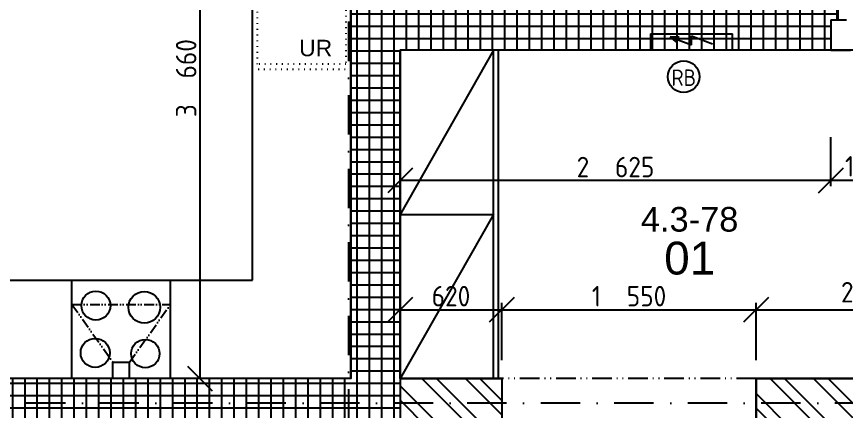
# Model space of a CAD drawing. Extents: x 4511820 to 5180432, y -1526536 to -944957.
# Drawn here: x 5102725 to 5107782, y -1036669 to -1034263 of the extents above; entities that cross this region are included whole.
import ezdxf

# ---------------------------------------------------------------- set-up
doc = ezdxf.new("R2010")
doc.units = 0
doc.header["$MEASUREMENT"] = 0
for name, pattern in [('ACAD_ISO07W100', [3.5, 0.5, -3]), ('ACAD_ISO12W100', [22, 12, -3, 0.5, -3, 0.5, -3]), ('BODKOCIARKOVANA_3', [5.6, 3, -1.3, 0, -1.3])]:
    doc.linetypes.add(name, pattern=pattern)
doc.layers.get('0').update_dxf_attribs({"linetype": 'CONTINUOUS'})
doc.layers.get('Defpoints').update_dxf_attribs({"color": 61, "linetype": 'CONTINUOUS'})
for name, color, linetype in [('KÓTY', 4, 'CONTINUOUS'), ('MÚRY', 1, 'CONTINUOUS'), ('osi', 253, 'CONTINUOUS'), ('Plochy', 41, 'CONTINUOUS'), ('POPIS', 7, 'CONTINUOUS'), ('TENKÁ', 7, 'CONTINUOUS'), ('ZARIADENIE', 47, 'CONTINUOUS'), ('ZARIADENIE1', 145, 'CONTINUOUS'), ('ZZ-elektro', 221, 'CONTINUOUS'), ('ŠRAFY', 82, 'CONTINUOUS')]:
    doc.layers.add(name, color=color, linetype=linetype)
doc.styles.add('ARIAL', font='arial.ttf')
doc.styles.add('STYLE1', font='isocp.shx')
doc.dimstyles.new('STANDARD-50', dxfattribs={"dimtxt": 125, "dimasz": 150, "dimexe": 10, "dimexo": 200, "dimgap": 20, "dimtad": 1, "dimdsep": 46, "dimlunit": 6, "dimtxsty": 'STYLE1', "dimblk1": 'OBLIQUE', "dimblk2": 'OBLIQUE', "dimsah": 1, "dimcen": 2.5, "dimse1": 1, "dimse2": 1, "dimadec": 0, "dimazin": 0, "dimtfac": 1, "dimtmove": 1, "dimatfit": 3, "dimldrblk": 'OBLIQUE', "dimfxl": 1, "dimtolj": 1, "dimtzin": 0, "dimarcsym": 0})

# ---------------------------------------------------------------- blocks, each defined once
blk = doc.blocks.new('_OBLIQUE')
at = {"color": 0, "linetype": 'ByBlock'}
blk.add_line((-0.5, -0.5), (0.5, 0.5), dxfattribs=at)
blk = doc.blocks.new('*D19814')
at = {"layer": 'Defpoints', "color": 0}
for p in [(5103967.5, -1032808.2), (5103841, -1036468.2), (5103967.5, -1036468.2)]:
    blk.add_point(p, dxfattribs=at)
at = {"layer": 'KÓTY', "color": 0, "lineweight": -2}
blk.add_line((5103841, -1032808.2), (5103841, -1036468.2), dxfattribs=at)
at = {"layer": 'KÓTY', "color": 0, "linetype": 'ByBlock', "lineweight": -2, "xscale": 150, "yscale": 150, "zscale": 150}
for p, rotation in [((5103841, -1032808.2), 90), ((5103841, -1036468.2), 270)]:
    blk.add_blockref('_OBLIQUE', p, dxfattribs=dict(at, rotation=rotation))
at = {"layer": 'KÓTY', "color": 0, "insert": (5103758.5, -1034638.2), "char_height": 125, "attachment_point": 5, "rotation": 90, "style": 'STYLE1'}
blk.add_mtext('\\A1;3ﾠ660', dxfattribs=at)
blk = doc.blocks.new('*D19831')
at = {"layer": 'Defpoints', "color": 0}
for p in [(5105682.5, -1036457.2), (5107232.5, -1036457.2), (5105682.5, -1037252.5)]:
    blk.add_point(p, dxfattribs=at)
at = {"layer": 'KÓTY', "color": 0, "lineweight": -2}
blk.add_line((5107232.5, -1037252.5), (5105682.5, -1037252.5), dxfattribs=at)
at = {"layer": 'KÓTY', "color": 0, "linetype": 'ByBlock', "lineweight": -2, "xscale": 150, "yscale": 150, "zscale": 150, "rotation": 180}
blk.add_blockref('_OBLIQUE', (5105682.5, -1037252.5), dxfattribs=at)
at = {"layer": 'KÓTY', "color": 0, "linetype": 'ByBlock', "lineweight": -2, "xscale": 150, "yscale": 150, "zscale": 150}
blk.add_blockref('_OBLIQUE', (5107232.5, -1037252.5), dxfattribs=at)
at = {"layer": 'KÓTY', "color": 0, "insert": (5106457.5, -1037169.9), "char_height": 125, "attachment_point": 5, "style": 'STYLE1'}
blk.add_mtext('\\A1;1ﾠ550', dxfattribs=at)
blk = doc.blocks.new('*D19832')
at = {"layer": 'Defpoints', "color": 0}
for p in [(5097622.5, -1036457.2), (5105682.5, -1036457.2), (5097622.5, -1037252.5)]:
    blk.add_point(p, dxfattribs=at)
at = {"layer": 'KÓTY', "color": 0, "lineweight": -2}
blk.add_line((5105682.5, -1037252.5), (5097622.5, -1037252.5), dxfattribs=at)
at = {"layer": 'KÓTY', "color": 0, "linetype": 'ByBlock', "lineweight": -2, "xscale": 150, "yscale": 150, "zscale": 150, "rotation": 180}
blk.add_blockref('_OBLIQUE', (5097622.5, -1037252.5), dxfattribs=at)
at = {"layer": 'KÓTY', "color": 0, "linetype": 'ByBlock', "lineweight": -2, "xscale": 150, "yscale": 150, "zscale": 150}
blk.add_blockref('_OBLIQUE', (5105682.5, -1037252.5), dxfattribs=at)
at = {"layer": 'KÓTY', "color": 0, "insert": (5101652.5, -1037169.9), "char_height": 125, "attachment_point": 5, "style": 'STYLE1'}
blk.add_mtext('\\A1;8ﾠ060', dxfattribs=at)
blk = doc.blocks.new('*D19885')
at = {"layer": 'Defpoints', "color": 0}
for p in [(5105682.5, -1036049), (5105062.5, -1036468.2), (5105682.5, -1036468.2)]:
    blk.add_point(p, dxfattribs=at)
at = {"layer": 'KÓTY', "color": 0, "lineweight": -2}
blk.add_line((5105062.5, -1036049), (5105682.5, -1036049), dxfattribs=at)
at = {"layer": 'KÓTY', "color": 0, "linetype": 'ByBlock', "lineweight": -2, "xscale": 150, "yscale": 150, "zscale": 150, "rotation": 180}
blk.add_blockref('_OBLIQUE', (5105062.5, -1036049), dxfattribs=at)
at = {"layer": 'KÓTY', "color": 0, "linetype": 'ByBlock', "lineweight": -2, "xscale": 150, "yscale": 150, "zscale": 150}
blk.add_blockref('_OBLIQUE', (5105682.5, -1036049), dxfattribs=at)
at = {"layer": 'KÓTY', "color": 0, "insert": (5105372.5, -1035966.5), "char_height": 125, "attachment_point": 5, "style": 'STYLE1'}
blk.add_mtext('\\A1;620', dxfattribs=at)
blk = doc.blocks.new('*D19886')
at = {"layer": 'Defpoints', "color": 0}
for p in [(5107232.5, -1036049), (5105682.5, -1036468.2), (5107232.5, -1036468.2)]:
    blk.add_point(p, dxfattribs=at)
at = {"layer": 'KÓTY', "color": 0, "lineweight": -2}
blk.add_line((5105682.5, -1036049), (5107232.5, -1036049), dxfattribs=at)
at = {"layer": 'KÓTY', "color": 0, "linetype": 'ByBlock', "lineweight": -2, "xscale": 150, "yscale": 150, "zscale": 150, "rotation": 180}
blk.add_blockref('_OBLIQUE', (5105682.5, -1036049), dxfattribs=at)
at = {"layer": 'KÓTY', "color": 0, "linetype": 'ByBlock', "lineweight": -2, "xscale": 150, "yscale": 150, "zscale": 150}
blk.add_blockref('_OBLIQUE', (5107232.5, -1036049), dxfattribs=at)
at = {"layer": 'KÓTY', "color": 0, "insert": (5106457.5, -1035966.5), "char_height": 125, "attachment_point": 5, "style": 'STYLE1'}
blk.add_mtext('\\A1;1ﾠ550', dxfattribs=at)
blk = doc.blocks.new('*D19888')
at = {"layer": 'Defpoints', "color": 0}
for p in [(5109232.5, -1036049), (5107232.5, -1036468.2), (5109232.5, -1036468.2)]:
    blk.add_point(p, dxfattribs=at)
at = {"layer": 'KÓTY', "color": 0, "lineweight": -2}
blk.add_line((5107232.5, -1036049), (5109232.5, -1036049), dxfattribs=at)
at = {"layer": 'KÓTY', "color": 0, "linetype": 'ByBlock', "lineweight": -2, "xscale": 150, "yscale": 150, "zscale": 150, "rotation": 180}
blk.add_blockref('_OBLIQUE', (5107232.5, -1036049), dxfattribs=at)
at = {"layer": 'KÓTY', "color": 0, "linetype": 'ByBlock', "lineweight": -2, "xscale": 150, "yscale": 150, "zscale": 150}
blk.add_blockref('_OBLIQUE', (5109232.5, -1036049), dxfattribs=at)
at = {"layer": 'KÓTY', "color": 0, "insert": (5107981.5, -1035942.5), "char_height": 125, "attachment_point": 5, "style": 'STYLE1'}
blk.add_mtext('\\A1;2ﾠ000', dxfattribs=at)
blk = doc.blocks.new('*D31583')
at = {"layer": 'Defpoints', "color": 0}
for p in [(5107687.5, -1034468.2), (5108732.5, -1034468.2), (5107687.5, -1035262.5)]:
    blk.add_point(p, dxfattribs=at)
at = {"layer": 'KÓTY', "color": 0, "lineweight": -2}
blk.add_line((5108732.5, -1035262.5), (5107687.5, -1035262.5), dxfattribs=at)
at = {"layer": 'KÓTY', "color": 0, "linetype": 'ByBlock', "lineweight": -2, "xscale": 150, "yscale": 150, "zscale": 150, "rotation": 180}
blk.add_blockref('_OBLIQUE', (5107687.5, -1035262.5), dxfattribs=at)
at = {"layer": 'KÓTY', "color": 0, "linetype": 'ByBlock', "lineweight": -2, "xscale": 150, "yscale": 150, "zscale": 150}
blk.add_blockref('_OBLIQUE', (5108732.5, -1035262.5), dxfattribs=at)
at = {"layer": 'KÓTY', "color": 0, "insert": (5108002, -1035175.5), "char_height": 125, "attachment_point": 5, "style": 'STYLE1'}
blk.add_mtext('\\A1;1ﾠ045', dxfattribs=at)
blk = doc.blocks.new('*D31584')
at = {"layer": 'Defpoints', "color": 0}
for p in [(5105062.5, -1035262.5), (5105062.5, -1035262.5), (5107687.5, -1035262.5)]:
    blk.add_point(p, dxfattribs=at)
at = {"layer": 'KÓTY', "color": 0, "lineweight": -2}
blk.add_line((5107687.5, -1035262.5), (5105062.5, -1035262.5), dxfattribs=at)
at = {"layer": 'KÓTY', "color": 0, "linetype": 'ByBlock', "lineweight": -2, "xscale": 150, "yscale": 150, "zscale": 150, "rotation": 180}
blk.add_blockref('_OBLIQUE', (5105062.5, -1035262.5), dxfattribs=at)
at = {"layer": 'KÓTY', "color": 0, "linetype": 'ByBlock', "lineweight": -2, "xscale": 150, "yscale": 150, "zscale": 150}
blk.add_blockref('_OBLIQUE', (5107687.5, -1035262.5), dxfattribs=at)
at = {"layer": 'KÓTY', "color": 0, "insert": (5106375, -1035179.957367), "char_height": 125, "attachment_point": 5, "style": 'STYLE1'}
blk.add_mtext('\\A1;2ﾠ625', dxfattribs=at)

msp = doc.modelspace()

# ---------------------------------------------------------------- hatches: boundary and pattern name
at = {"layer": 'ŠRAFY', "ltscale": 0.25}
h = msp.add_hatch(dxfattribs=at)
h.set_pattern_fill('ANSI37', color=256, scale=600, angle=45)
h.set_pattern_definition([(90, (-3307273.674, 668852.734), (-75, 1e-14), []), (180, (-3307273.674, 668852.734), (-1e-14, -75), [])])
h.paths.add_polyline_path([(5107632.5, -1034168.172), (5107467.5, -1034168.172), (5106582.5, -1034168.172), (5106467.5, -1034168.172), (5104877.5, -1034168.172), (5104762.5, -1034168.172), (5104762.5, -1036468.172), (5097547.5, -1036468.172), (5097377.5, -1036468.172), (5095932.5, -1036468.172), (5095932.5, -1036768.172), (5097172.5, -1036768.172), (5097372.5, -1036768.172), (5105062.5, -1036768.172), (5105062.5, -1036468.172), (5105062.5, -1034468.172), (5107687.5, -1034468.172), (5107687.5, -1034283.172), (5107732.5, -1034283.172), (5107732.5, -1034168.172)])
h.paths.add_polyline_path([(5098345.5, -1036761.971), (5098345.5, -1036474.373), (5098595.5, -1036474.373), (5098595.5, -1036761.971)], flags=24)
at = {"layer": 'ŠRAFY'}
h = msp.add_hatch(dxfattribs=at)
h.set_pattern_fill('ANSI32', color=256, scale=500, angle=90)
h.set_pattern_definition([(135, (584112, 91563.12), (-132.5825215, -132.5825215), []), (135, (584112, 91651.5), (-132.5825215, -132.5825215), [])])
h.paths.add_polyline_path([(5105682.5, -1036768.172), (5105682.5, -1036468.172), (5105062.5, -1036468.172), (5105062.5, -1036768.172)])
h = msp.add_hatch(dxfattribs=at)
h.set_pattern_fill('ANSI32', color=256, scale=500, angle=90)
h.set_pattern_definition([(135, (584112, 91563.12), (-132.5825215, -132.5825215), []), (135, (584112, 91651.5), (-132.5825215, -132.5825215), [])])
h.paths.add_polyline_path([(5109062.5, -1036768.172), (5109112.5, -1036768.172), (5109232.5, -1036768.172), (5109232.5, -1036468.172), (5107232.5, -1036468.172), (5107232.5, -1036768.172), (5107347.5, -1036768.172)])

# ---------------------------------------------------------------- linework, layer by layer
at = {"layer": 'KÓTY'}
msp.add_line((5107687.5, -1035297), (5107687.5, -1034997.191), dxfattribs=at)
at = {"layer": 'KÓTY', "ltscale": 25}
for p, q in [((5105682.5, -1036356.883), (5105682.5, -1036006.883)), ((5107232.5, -1036356.883), (5107232.5, -1036006.883))]:
    msp.add_line(p, q, dxfattribs=at)
at = {"layer": 'MÚRY'}
for p, q in [((5104762.5, -1036468.172), (5104762.5, -1032808.172)), ((5107687.5, -1034283.172), (5107782.5, -1034283.172)), ((5107687.5, -1034283.172), (5107687.5, -1034468.172)), ((5107687.5, -1034468.172), (5105062.5, -1034468.172)), ((5105062.5, -1036468.172), (5105062.5, -1034468.172)), ((5104762.5, -1036468.172), (5097547.5, -1036468.172)), ((5105682.5, -1036468.172), (5105062.5, -1036468.172)), ((5105682.5, -1036468.172), (5105682.5, -1036768.172)), ((5109232.5, -1036468.172), (5107232.5, -1036468.172)), ((5107232.5, -1036468.172), (5107232.5, -1037683.172))]:
    msp.add_line(p, q, dxfattribs=at)
at = {"layer": 'osi', "linetype": 'BODKOCIARKOVANA_3', "ltscale": 80}
for p, q in [((5104747.5, -1022195.078), (5104747.5, -1054122.98)), ((5157242.5, -1036618.172), (5093572.5, -1036618.172))]:
    msp.add_line(p, q, dxfattribs=at)
at = {"layer": 'Plochy'}
for points in [[(5097547.5, -1030128.172), (5103967.5, -1030128.172), (5103967.5, -1032808.172), (5104762.5, -1032808.172), (5104762.5, -1036468.172), (5097547.5, -1036468.172)], [(5109232.5, -1034468.172), (5105062.5, -1034468.172), (5105062.5, -1036468.172), (5105682.5, -1036468.172), (5105682.5, -1036768.172), (5107232.5, -1036768.172), (5107232.5, -1036468.172), (5109232.5, -1036468.172)]]:
    msp.add_lwpolyline(points, close=True, dxfattribs=at)
at = {"layer": 'TENKÁ'}
for p, q in [((5107732.5, -1034283.172), (5107732.5, -1034168.172)), ((5105062.5, -1036468.172), (5105062.5, -1036768.172))]:
    msp.add_line(p, q, dxfattribs=at)
at = {"layer": 'TENKÁ', "linetype": 'ACAD_ISO12W100', "ltscale": 10}
for p, q in [((5107687.5, -1034468.172), (5108732.5, -1034468.172)), ((5107232.5, -1036468.172), (5105682.5, -1036468.172))]:
    msp.add_line(p, q, dxfattribs=at)
at = {"layer": 'ZARIADENIE', "color": 45, "ltscale": 0.25}
for p, q in [((5105632.5, -1034468.172), (5105062.5, -1035468.172)), ((5105632.5, -1036468.172), (5105632.5, -1034468.172)), ((5105662.5, -1036468.172), (5105662.5, -1034468.172)), ((5105062.5, -1035468.172), (5105632.5, -1035468.172)), ((5105632.5, -1035468.172), (5105062.5, -1036468.172))]:
    msp.add_line(p, q, dxfattribs=at)
at = {"layer": 'ZARIADENIE1', "color": 8, "ltscale": 0.25}
for p, q in [((5104162.5, -1035868.172), (5104162.5, -1032808.172)), ((5101312.5, -1035868.172), (5104162.5, -1035868.172)), ((5103062.5, -1036468.172), (5103062.5, -1035868.172)), ((5103062.5, -1036468.172), (5103062.5, -1035868.172)), ((5103662.5, -1036468.172), (5103662.5, -1035868.172)), ((5103662.5, -1036468.172), (5103662.5, -1035868.172)), ((5103312.5, -1036368.172), (5103412.5, -1036368.172)), ((5103312.5, -1036468.172), (5103312.5, -1036368.172)), ((5103412.5, -1036468.172), (5103412.5, -1036368.172))]:
    msp.add_line(p, q, dxfattribs=at)
at = {"layer": 'ZARIADENIE1', "color": 8, "linetype": 'ACAD_ISO07W100', "ltscale": 10}
msp.add_line((5104162.5, -1034583.172), (5104762.5, -1034583.172), dxfattribs=at)
at = {"layer": 'ZARIADENIE1', "color": 8, "linetype": 'ACAD_ISO12W100', "ltscale": 5}
for p, q in [((5103062.5, -1036018.172), (5103312.5, -1036368.172)), ((5103062.5, -1036018.172), (5103662.5, -1036018.172)), ((5103412.5, -1036368.172), (5103662.5, -1036018.172))]:
    msp.add_line(p, q, dxfattribs=at)
at = {"layer": 'ZARIADENIE1', "color": 8, "linetype": 'ACAD_ISO07W100', "ltscale": 10}
msp.add_lwpolyline([(5104192.5, -1034553.172), (5104192.5, -1034013.172), (5104732.5, -1034013.172), (5104732.5, -1034553.172)], close=True, dxfattribs=at)
at = {"layer": 'ZARIADENIE1', "color": 8, "ltscale": 0.25}
for centre, radius in [((5103208.344, -1036024.096), 88.387), ((5103503.303, -1036034.618), 96.805), ((5103203.949, -1036312.406), 88.387), ((5103509.624, -1036316.615), 86.283)]:
    msp.add_circle(centre, radius, dxfattribs=at)
at = {"layer": 'ZZ-elektro'}
for p, q in [((5106587.5, -1034368.172), (5106587.5, -1034468.172)), ((5106587.5, -1034368.172), (5107087.5, -1034368.172)), ((5107087.5, -1034468.172), (5107087.5, -1034368.172)), ((5106709.007, -1034386.77), (5106837.5, -1034435.055)), ((5106762.313, -1034388.094), (5106709.007, -1034386.77)), ((5106749.993, -1034420.88), (5106709.007, -1034386.77)), ((5106837.5, -1034435.055), (5106837.5, -1034381.341)), ((5106837.5, -1034381.341), (5106965.993, -1034429.625))]:
    msp.add_line(p, q, dxfattribs=at)
msp.add_circle((5106790.561, -1034629.239), 96, dxfattribs=at)

# ---------------------------------------------------------------- texts
at = {"layer": 'POPIS', "lineweight": 40, "ltscale": 0.25, "style": 'ARIAL'}
for s, height, p in [('4.3-78', 150, (5106529.769, -1035573.251)), ('01', 200, (5106671.811, -1035834.751))]:
    msp.add_text(s, height=height, dxfattribs=at).set_placement(p)
at = {"layer": 'ZARIADENIE1', "color": 8, "linetype": 'ACAD_ISO07W100', "ltscale": 10, "style": 'ARIAL'}
msp.add_text('UR', height=100, dxfattribs=at).set_placement((5104446.81, -1034504.588))
at = {"layer": 'ZZ-elektro', "style": 'STYLE1'}
msp.add_text('RB', height=100, dxfattribs=at).set_placement((5106715.933, -1034685.438))

# ---------------------------------------------------------------- dimensions: what is measured, and where the dimension line sits
at = {"layer": 'KÓTY'}
dim = msp.add_linear_dim(base=(5103841, -1036468.172), p1=(5103967.5, -1032808.172), p2=(5103967.5, -1036468.172), angle=90, dimstyle='STANDARD-50', dxfattribs=at)
dim.commit()
dim.dimension.update_dxf_attribs({"geometry": '*D19814', "text_midpoint": (5103758.457, -1034638.172)})
dim = msp.add_linear_dim(base=(5107687.5, -1035262.5), p1=(5108732.5, -1034468.172), p2=(5107687.5, -1034468.172), dimstyle='STANDARD-50', override={"dimtxsty": 'STYLE1', "dimldrblk": 'OBLIQUE'}, dxfattribs=at)
dim.commit()
dim.dimension.update_dxf_attribs({"geometry": '*D31583', "text_midpoint": (5108002, -1035258), "dimtype": 160})
dim = msp.add_linear_dim(base=(5105062.5, -1035262.5), p1=(5107687.5, -1035262.5), p2=(5105062.5, -1035262.5), dimstyle='STANDARD-50', override={"dimtxsty": 'STYLE1', "dimldrblk": 'OBLIQUE'}, dxfattribs=at)
dim.commit()
dim.dimension.update_dxf_attribs({"geometry": '*D31584', "text_midpoint": (5106375, -1035179.957)})
for base, p1, p2, picture, middle in [((5105682.5, -1036049), (5105062.5, -1036468.172), (5105682.5, -1036468.172), '*D19885', (5105372.5, -1035966.5)), ((5107232.5, -1036049), (5105682.5, -1036468.172), (5107232.5, -1036468.172), '*D19886', (5106457.5, -1035966.457)), ((5097622.5, -1037252.48), (5105682.5, -1036457.172), (5097622.5, -1036457.172), '*D19832', (5101652.5, -1037169.938)), ((5105682.5, -1037252.48), (5107232.5, -1036457.172), (5105682.5, -1036457.172), '*D19831', (5106457.5, -1037169.938))]:
    dim = msp.add_linear_dim(base=base, p1=p1, p2=p2, dimstyle='STANDARD-50', dxfattribs=at)
    dim.commit()
    dim.dimension.update_dxf_attribs({"geometry": picture, "text_midpoint": middle})
dim = msp.add_linear_dim(base=(5109232.5, -1036049), p1=(5107232.5, -1036468.172), p2=(5109232.5, -1036468.172), dimstyle='STANDARD-50', dxfattribs=at)
dim.commit()
dim.dimension.update_dxf_attribs({"geometry": '*D19888', "text_midpoint": (5107981.5, -1036025), "dimtype": 160})

doc.saveas('drawing.dxf')
